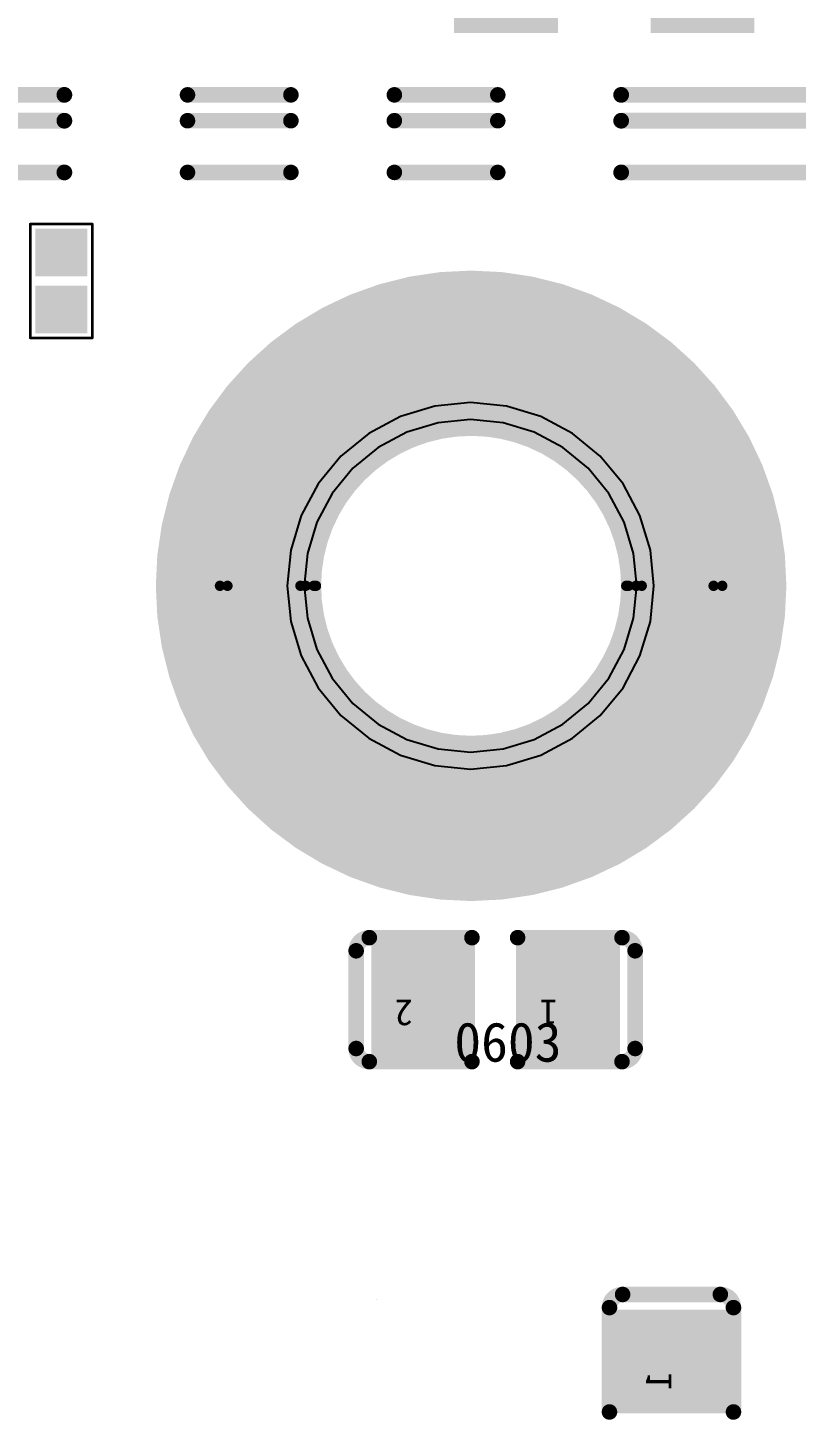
# Model space of a CAD drawing. Header units: millimetres. Extents: x 7.33 to 10.08, y 7.01 to 8.78.
# Drawn here: x 8.835 to 9.127, y 7.756 to 8.283 of the extents above; entities that cross this region are included whole.
import ezdxf

# ---------------------------------------------------------------- set-up
doc = ezdxf.new("R2010")
doc.units = ezdxf.units.MM
doc.header["$MEASUREMENT"] = 0
for name, color, linetype in [('BottomLayer', 5, 'Continuous'), ('BottomOverlay', 54, 'Continuous'), ('BottomPaste', 16, 'Continuous'), ('BottomSolder', 6, 'Continuous'), ('KeepOutLayer', 6, 'Continuous'), ('Mechanical1', 6, 'Continuous'), ('Mechanical16', 56, 'Continuous'), ('Mechanical20', 56, 'Continuous'), ('MidLayer4', 156, 'Continuous'), ('MidLayer5', 130, 'Continuous'), ('MidLayer6', 216, 'Continuous'), ('MultiLayer', 9, 'Continuous'), ('TopLayer', 1, 'Continuous'), ('TopOverlay', 2, 'Continuous'), ('TopPaste', 8, 'Continuous'), ('TopSolder', 216, 'Continuous')]:
    doc.layers.add(name, color=color, linetype=linetype)

# ---------------------------------------------------------------- blocks, each defined once
blk = doc.blocks.new('BGA153_13RX11R5X0R9_2L_B_15')
at = {"layer": 'BottomOverlay'}
for points, const_width in [([(-0.22638, -0.22638), (-0.10624, -0.22638)], 0.006), ([(-0.05937, -0.22638), (-0.02, -0.22638)], 0.00591), ([(0.01937, -0.22638), (0.05874, -0.22638)], 0.00591), ([(0.10571, -0.22638), (0.22638, -0.22638)], 0.006), ([(-0.22638, -0.23622), (-0.10624, -0.23622)], 0.006), ([(-0.05937, -0.23622), (-0.02, -0.23622)], 0.00591), ([(0.01937, -0.23622), (0.05874, -0.23622)], 0.00591), ([(0.10571, -0.23622), (0.22638, -0.23622)], 0.006), ([(-0.22638, -0.25591), (-0.10624, -0.25591)], 0.006), ([(-0.05937, -0.25591), (-0.02, -0.25591)], 0.00591), ([(0.01937, -0.25591), (0.05874, -0.25591)], 0.00591), ([(0.10571, -0.25591), (0.22638, -0.25591)], 0.006)]:
    blk.add_lwpolyline(points, dxfattribs=dict(at, const_width=const_width))
for points, const_width in [([(-0.10774, -0.22638, 1), (-0.10474, -0.22638, 1)], 0.003), ([(-0.06085, -0.22638, 1), (-0.05789, -0.22638, 1)], 0.00295), ([(-0.02148, -0.22638, 1), (-0.01852, -0.22638, 1)], 0.00295), ([(0.01789, -0.22638, 1), (0.02085, -0.22638, 1)], 0.00295), ([(0.05726, -0.22638, 1), (0.06022, -0.22638, 1)], 0.00295), ([(0.10421, -0.22638, 1), (0.10721, -0.22638, 1)], 0.003), ([(-0.10774, -0.23622, 1), (-0.10474, -0.23622, 1)], 0.003), ([(-0.06085, -0.23622, 1), (-0.05789, -0.23622, 1)], 0.00295), ([(-0.02148, -0.23622, 1), (-0.01852, -0.23622, 1)], 0.00295), ([(0.01789, -0.23622, 1), (0.02085, -0.23622, 1)], 0.00295), ([(0.05726, -0.23622, 1), (0.06022, -0.23622, 1)], 0.00295), ([(0.10421, -0.23622, 1), (0.10721, -0.23622, 1)], 0.003), ([(-0.10774, -0.25591, 1), (-0.10474, -0.25591, 1)], 0.003), ([(-0.06085, -0.25591, 1), (-0.05789, -0.25591, 1)], 0.00295), ([(-0.02148, -0.25591, 1), (-0.01852, -0.25591, 1)], 0.00295), ([(0.01789, -0.25591, 1), (0.02085, -0.25591, 1)], 0.00295), ([(0.05726, -0.25591, 1), (0.06022, -0.25591, 1)], 0.00295), ([(0.10421, -0.25591, 1), (0.10721, -0.25591, 1)], 0.003)]:
    blk.add_lwpolyline(points, format="xyb", close=True, dxfattribs=dict(at, const_width=const_width))
blk = doc.blocks.new('R0201_B_191')
at = {"layer": 'BottomLayer'}
for points in [[(-0.01792, -0.00788), (-0.00375, -0.00788), (-0.01792, 0.00787), (-0.00375, 0.00787)], [(0.00374, -0.00788), (0.01791, -0.00788), (0.00374, 0.00787), (0.01791, 0.00787)]]:
    blk.add_solid(points, dxfattribs=at)
at = {"layer": 'BottomOverlay', "const_width": 0.001}
for points in [[(-0.02166, 0.01182), (-0.02166, -0.01182)], [(-0.02166, 0.01182), (0.02166, 0.01182)], [(0.02166, 0.01182), (0.02166, -0.01182)], [(-0.02166, -0.01182), (0.02166, -0.01182)]]:
    blk.add_lwpolyline(points, dxfattribs=at)
at = {"layer": 'BottomOverlay', "const_width": 0.0005}
for points in [[(-0.02191, 0.01182, 1), (-0.02141, 0.01182, 1)], [(-0.02191, 0.01182, 1), (-0.02141, 0.01182, 1)], [(0.02141, 0.01182, 1), (0.02191, 0.01182, 1)], [(0.02141, 0.01182, 1), (0.02191, 0.01182, 1)], [(-0.02191, -0.01182, 1), (-0.02141, -0.01182, 1)], [(-0.02191, -0.01182, 1), (-0.02141, -0.01182, 1)], [(0.02141, -0.01182, 1), (0.02191, -0.01182, 1)], [(0.02141, -0.01182, 1), (0.02191, -0.01182, 1)]]:
    blk.add_lwpolyline(points, format="xyb", close=True, dxfattribs=at)
at = {"layer": 'BottomPaste'}
for points in [[(-0.01792, -0.00788), (-0.00375, -0.00788), (-0.01792, 0.00787), (-0.00375, 0.00787)], [(0.00374, -0.00788), (0.01791, -0.00788), (0.00374, 0.00787), (0.01791, 0.00787)]]:
    blk.add_solid(points, dxfattribs=at)
at = {"layer": 'BottomSolder'}
for points in [[(-0.01992, -0.00988), (-0.00175, -0.00988), (-0.01992, 0.00987), (-0.00175, 0.00987)], [(0.00174, -0.00988), (0.01991, -0.00988), (0.00174, 0.00987), (0.01991, 0.00987)]]:
    blk.add_solid(points, dxfattribs=at)
blk = doc.blocks.new('SOT23_212')
at = {"layer": 'Mechanical16', "const_width": 0.00606}
for points in [[(-0.06299, 0.03543), (-0.03, 0.03543)], [(-0.06299, -0.03557), (-0.06299, 0.03543)], [(0.03, 0.03543), (0.06299, 0.03543)], [(0.06299, -0.03557), (0.06299, 0.03543)], [(-0.00984, -0.03543), (0.00984, -0.03543)]]:
    blk.add_lwpolyline(points, dxfattribs=at)
at = {"layer": 'Mechanical16', "const_width": 0.00303}
for points in [[(-0.0645, 0.03543, 1), (-0.06147, 0.03543, 1)], [(-0.0645, 0.03543, 1), (-0.06147, 0.03543, 1)], [(-0.03151, 0.03543, 1), (-0.02849, 0.03543, 1)], [(0.02849, 0.03543, 1), (0.03151, 0.03543, 1)], [(0.06147, 0.03543, 1), (0.0645, 0.03543, 1)], [(0.06147, 0.03543, 1), (0.0645, 0.03543, 1)], [(-0.0645, -0.03557, 1), (-0.06147, -0.03557, 1)], [(-0.01135, -0.03543, 1), (-0.00832, -0.03543, 1)], [(0.00832, -0.03543, 1), (0.01135, -0.03543, 1)], [(0.06147, -0.03557, 1), (0.0645, -0.03557, 1)]]:
    blk.add_lwpolyline(points, format="xyb", close=True, dxfattribs=at)
at = {"layer": 'TopLayer'}
for points in [[(-0.01575, 0.02166), (0.01575, 0.02166), (-0.01575, 0.06497), (0.01575, 0.06497)], [(-0.05315, -0.06497), (-0.02165, -0.06497), (-0.05315, -0.02166), (-0.02165, -0.02166)], [(0.02165, -0.06497), (0.05315, -0.06497), (0.02165, -0.02166), (0.05315, -0.02166)]]:
    blk.add_solid(points, dxfattribs=at)
at = {"layer": 'TopOverlay', "const_width": 0.00606}
for points in [[(-0.06299, -0.03557), (-0.06299, 0.03543)], [(-0.06299, 0.03543), (-0.03, 0.03543)], [(0.03, 0.03543), (0.06299, 0.03543)], [(0.06299, -0.03557), (0.06299, 0.03543)], [(-0.00984, -0.03543), (0.00984, -0.03543)]]:
    blk.add_lwpolyline(points, dxfattribs=at)
at = {"layer": 'TopOverlay', "const_width": 0.00303}
for points in [[(-0.0645, 0.03543, 1), (-0.06147, 0.03543, 1)], [(-0.0645, 0.03543, 1), (-0.06147, 0.03543, 1)], [(-0.03151, 0.03543, 1), (-0.02849, 0.03543, 1)], [(0.02849, 0.03543, 1), (0.03151, 0.03543, 1)], [(0.06147, 0.03543, 1), (0.0645, 0.03543, 1)], [(0.06147, 0.03543, 1), (0.0645, 0.03543, 1)], [(-0.0645, -0.03557, 1), (-0.06147, -0.03557, 1)], [(-0.01135, -0.03543, 1), (-0.00832, -0.03543, 1)], [(0.00832, -0.03543, 1), (0.01135, -0.03543, 1)], [(0.06147, -0.03557, 1), (0.0645, -0.03557, 1)]]:
    blk.add_lwpolyline(points, format="xyb", close=True, dxfattribs=at)
at = {"layer": 'TopPaste'}
for points in [[(-0.01575, 0.02166), (0.01575, 0.02166), (-0.01575, 0.06497), (0.01575, 0.06497)], [(-0.05315, -0.06497), (-0.02165, -0.06497), (-0.05315, -0.02166), (-0.02165, -0.02166)], [(0.02165, -0.06497), (0.05315, -0.06497), (0.02165, -0.02166), (0.05315, -0.02166)]]:
    blk.add_solid(points, dxfattribs=at)
at = {"layer": 'TopSolder'}
for points in [[(-0.01975, 0.01766), (0.01975, 0.01766), (-0.01975, 0.06897), (0.01975, 0.06897)], [(-0.05715, -0.06897), (-0.01765, -0.06897), (-0.05715, -0.01766), (-0.01765, -0.01766)], [(0.01765, -0.06897), (0.05715, -0.06897), (0.01765, -0.01766), (0.05715, -0.01766)]]:
    blk.add_solid(points, dxfattribs=at)
blk = doc.blocks.new('C0603_B_512')
at = {"layer": 'BottomLayer'}
for points in [[(-0.01181, 0.01771), (-0.04331, 0.01771), (-0.01181, -0.01771), (-0.04331, -0.01771)], [(0.04331, 0.01771), (0.01181, 0.01771), (0.04331, -0.01771), (0.01181, -0.01771)]]:
    blk.add_solid(points, dxfattribs=at)
at = {"layer": 'BottomOverlay', "const_width": 0.00591}
for points in [[(-0.0531, 0.0186, -0.414214), (-0.0481, 0.0236)], [(0.0481, 0.0236, -0.414214), (0.0531, 0.0186)], [(-0.0481, -0.0236, -0.414214), (-0.0531, -0.0186)], [(0.0531, -0.0186, -0.414214), (0.0481, -0.0236)]]:
    blk.add_lwpolyline(points, format="xyb", dxfattribs=at)
for points in [[(-0.0481, 0.0236), (-0.00836, 0.0236)], [(0.00902, 0.0236), (0.0481, 0.0236)], [(-0.0531, 0.0186), (-0.0531, -0.0186)], [(0.0531, 0.0186), (0.0531, -0.0186)], [(-0.0481, -0.0236), (-0.00836, -0.0236)], [(0.00902, -0.0236), (0.0481, -0.0236)]]:
    blk.add_lwpolyline(points, dxfattribs=at)
at = {"layer": 'BottomOverlay', "const_width": 0.00296}
for points in [[(-0.04958, 0.0236, 1), (-0.04662, 0.0236, 1)], [(-0.04958, 0.0236, 1), (-0.04662, 0.0236, 1)], [(-0.00984, 0.0236, 1), (-0.00688, 0.0236, 1)], [(0.00754, 0.0236, 1), (0.0105, 0.0236, 1)], [(0.04662, 0.0236, 1), (0.04958, 0.0236, 1)], [(0.04662, 0.0236, 1), (0.04958, 0.0236, 1)], [(-0.05458, 0.0186, 1), (-0.05162, 0.0186, 1)], [(-0.05458, 0.0186, 1), (-0.05162, 0.0186, 1)], [(0.05162, 0.0186, 1), (0.05458, 0.0186, 1)], [(0.05162, 0.0186, 1), (0.05458, 0.0186, 1)], [(-0.05458, -0.0186, 1), (-0.05162, -0.0186, 1)], [(-0.05458, -0.0186, 1), (-0.05162, -0.0186, 1)], [(0.05162, -0.0186, 1), (0.05458, -0.0186, 1)], [(0.05162, -0.0186, 1), (0.05458, -0.0186, 1)], [(-0.04958, -0.0236, 1), (-0.04662, -0.0236, 1)], [(-0.04958, -0.0236, 1), (-0.04662, -0.0236, 1)], [(-0.00984, -0.0236, 1), (-0.00688, -0.0236, 1)], [(0.00754, -0.0236, 1), (0.0105, -0.0236, 1)], [(0.04662, -0.0236, 1), (0.04958, -0.0236, 1)], [(0.04662, -0.0236, 1), (0.04958, -0.0236, 1)]]:
    blk.add_lwpolyline(points, format="xyb", close=True, dxfattribs=at)
at = {"layer": 'BottomPaste'}
for points in [[(-0.01181, 0.01771), (-0.04331, 0.01771), (-0.01181, -0.01771), (-0.04331, -0.01771)], [(0.04331, 0.01771), (0.01181, 0.01771), (0.04331, -0.01771), (0.01181, -0.01771)]]:
    blk.add_solid(points, dxfattribs=at)
at = {"layer": 'BottomSolder'}
for points in [[(-0.00781, 0.02171), (-0.04731, 0.02171), (-0.00781, -0.02171), (-0.04731, -0.02171)], [(0.04731, 0.02171), (0.00781, 0.02171), (0.04731, -0.02171), (0.00781, -0.02171)]]:
    blk.add_solid(points, dxfattribs=at)
at = {"layer": 'Mechanical16', "const_width": 0.00591}
for points in [[(-0.0531, 0.0186, -0.414214), (-0.0481, 0.0236)], [(0.0481, 0.0236, -0.414214), (0.0531, 0.0186)], [(-0.0481, -0.0236, -0.414214), (-0.0531, -0.0186)], [(0.0531, -0.0186, -0.414214), (0.0481, -0.0236)]]:
    blk.add_lwpolyline(points, format="xyb", dxfattribs=at)
for points in [[(-0.0481, 0.0236), (-0.00836, 0.0236)], [(0.00902, 0.0236), (0.0481, 0.0236)], [(-0.0531, 0.0186), (-0.0531, -0.0186)], [(0.0531, 0.0186), (0.0531, -0.0186)], [(-0.0481, -0.0236), (-0.00836, -0.0236)], [(0.00902, -0.0236), (0.0481, -0.0236)]]:
    blk.add_lwpolyline(points, dxfattribs=at)
at = {"layer": 'Mechanical16', "const_width": 0.00296}
for points in [[(-0.04958, 0.0236, 1), (-0.04662, 0.0236, 1)], [(-0.04958, 0.0236, 1), (-0.04662, 0.0236, 1)], [(-0.00984, 0.0236, 1), (-0.00688, 0.0236, 1)], [(0.00754, 0.0236, 1), (0.0105, 0.0236, 1)], [(0.04662, 0.0236, 1), (0.04958, 0.0236, 1)], [(0.04662, 0.0236, 1), (0.04958, 0.0236, 1)], [(-0.05458, 0.0186, 1), (-0.05162, 0.0186, 1)], [(-0.05458, 0.0186, 1), (-0.05162, 0.0186, 1)], [(0.05162, 0.0186, 1), (0.05458, 0.0186, 1)], [(0.05162, 0.0186, 1), (0.05458, 0.0186, 1)], [(-0.05458, -0.0186, 1), (-0.05162, -0.0186, 1)], [(-0.05458, -0.0186, 1), (-0.05162, -0.0186, 1)], [(0.05162, -0.0186, 1), (0.05458, -0.0186, 1)], [(0.05162, -0.0186, 1), (0.05458, -0.0186, 1)], [(-0.04958, -0.0236, 1), (-0.04662, -0.0236, 1)], [(-0.04958, -0.0236, 1), (-0.04662, -0.0236, 1)], [(-0.00984, -0.0236, 1), (-0.00688, -0.0236, 1)], [(0.00754, -0.0236, 1), (0.0105, -0.0236, 1)], [(0.04662, -0.0236, 1), (0.04958, -0.0236, 1)], [(0.04662, -0.0236, 1), (0.04958, -0.0236, 1)]]:
    blk.add_lwpolyline(points, format="xyb", close=True, dxfattribs=at)
at = {"layer": 'Mechanical20', "text_generation_flag": 2}
for s, p in [('1', (-0.02356, 0)), ('2', (0.03156, 0))]:
    blk.add_text(s, height=0.01, rotation=180, dxfattribs=at).set_placement(p)
blk = doc.blocks.new('C0603_521')
at = {"layer": 'Mechanical16', "const_width": 0.00591}
for points in [[(-0.0531, 0.0186, -0.414214), (-0.0481, 0.0236)], [(0.0481, 0.0236, -0.414214), (0.0531, 0.0186)], [(-0.0481, -0.0236, -0.414214), (-0.0531, -0.0186)], [(0.0531, -0.0186, -0.414214), (0.0481, -0.0236)]]:
    blk.add_lwpolyline(points, format="xyb", dxfattribs=at)
for points in [[(-0.00836, 0.0236), (-0.0481, 0.0236)], [(0.0481, 0.0236), (0.00902, 0.0236)], [(-0.0531, 0.0186), (-0.0531, -0.0186)], [(0.0531, 0.0186), (0.0531, -0.0186)], [(-0.00836, -0.0236), (-0.0481, -0.0236)], [(0.0481, -0.0236), (0.00902, -0.0236)]]:
    blk.add_lwpolyline(points, dxfattribs=at)
at = {"layer": 'Mechanical16', "const_width": 0.00296}
for points in [[(-0.04958, 0.0236, 1), (-0.04662, 0.0236, 1)], [(-0.04958, 0.0236, 1), (-0.04662, 0.0236, 1)], [(-0.00984, 0.0236, 1), (-0.00688, 0.0236, 1)], [(0.00754, 0.0236, 1), (0.0105, 0.0236, 1)], [(0.04662, 0.0236, 1), (0.04958, 0.0236, 1)], [(0.04662, 0.0236, 1), (0.04958, 0.0236, 1)], [(-0.05458, 0.0186, 1), (-0.05162, 0.0186, 1)], [(-0.05458, 0.0186, 1), (-0.05162, 0.0186, 1)], [(0.05162, 0.0186, 1), (0.05458, 0.0186, 1)], [(0.05162, 0.0186, 1), (0.05458, 0.0186, 1)], [(-0.05458, -0.0186, 1), (-0.05162, -0.0186, 1)], [(-0.05458, -0.0186, 1), (-0.05162, -0.0186, 1)], [(0.05162, -0.0186, 1), (0.05458, -0.0186, 1)], [(0.05162, -0.0186, 1), (0.05458, -0.0186, 1)], [(-0.04958, -0.0236, 1), (-0.04662, -0.0236, 1)], [(-0.04958, -0.0236, 1), (-0.04662, -0.0236, 1)], [(-0.00984, -0.0236, 1), (-0.00688, -0.0236, 1)], [(0.00754, -0.0236, 1), (0.0105, -0.0236, 1)], [(0.04662, -0.0236, 1), (0.04958, -0.0236, 1)], [(0.04662, -0.0236, 1), (0.04958, -0.0236, 1)]]:
    blk.add_lwpolyline(points, format="xyb", close=True, dxfattribs=at)
at = {"layer": 'TopLayer'}
for points in [[(-0.01181, 0.01771), (-0.04331, 0.01771), (-0.01181, -0.01771), (-0.04331, -0.01771)], [(0.04331, 0.01771), (0.01181, 0.01771), (0.04331, -0.01771), (0.01181, -0.01771)]]:
    blk.add_solid(points, dxfattribs=at)
at = {"layer": 'TopOverlay', "const_width": 0.00591}
for points in [[(-0.0531, 0.0186, -0.414214), (-0.0481, 0.0236)], [(0.0481, 0.0236, -0.414214), (0.0531, 0.0186)], [(-0.0481, -0.0236, -0.414214), (-0.0531, -0.0186)], [(0.0531, -0.0186, -0.414214), (0.0481, -0.0236)]]:
    blk.add_lwpolyline(points, format="xyb", dxfattribs=at)
for points in [[(-0.00836, 0.0236), (-0.0481, 0.0236)], [(0.0481, 0.0236), (0.00902, 0.0236)], [(-0.0531, 0.0186), (-0.0531, -0.0186)], [(0.0531, 0.0186), (0.0531, -0.0186)], [(-0.00836, -0.0236), (-0.0481, -0.0236)], [(0.0481, -0.0236), (0.00902, -0.0236)]]:
    blk.add_lwpolyline(points, dxfattribs=at)
at = {"layer": 'TopOverlay', "const_width": 0.00296}
for points in [[(-0.04958, 0.0236, 1), (-0.04662, 0.0236, 1)], [(-0.04958, 0.0236, 1), (-0.04662, 0.0236, 1)], [(-0.00984, 0.0236, 1), (-0.00688, 0.0236, 1)], [(0.00754, 0.0236, 1), (0.0105, 0.0236, 1)], [(0.04662, 0.0236, 1), (0.04958, 0.0236, 1)], [(0.04662, 0.0236, 1), (0.04958, 0.0236, 1)], [(-0.05458, 0.0186, 1), (-0.05162, 0.0186, 1)], [(-0.05458, 0.0186, 1), (-0.05162, 0.0186, 1)], [(0.05162, 0.0186, 1), (0.05458, 0.0186, 1)], [(0.05162, 0.0186, 1), (0.05458, 0.0186, 1)], [(-0.05458, -0.0186, 1), (-0.05162, -0.0186, 1)], [(-0.05458, -0.0186, 1), (-0.05162, -0.0186, 1)], [(0.05162, -0.0186, 1), (0.05458, -0.0186, 1)], [(0.05162, -0.0186, 1), (0.05458, -0.0186, 1)], [(-0.04958, -0.0236, 1), (-0.04662, -0.0236, 1)], [(-0.04958, -0.0236, 1), (-0.04662, -0.0236, 1)], [(-0.00984, -0.0236, 1), (-0.00688, -0.0236, 1)], [(0.00754, -0.0236, 1), (0.0105, -0.0236, 1)], [(0.04662, -0.0236, 1), (0.04958, -0.0236, 1)], [(0.04662, -0.0236, 1), (0.04958, -0.0236, 1)]]:
    blk.add_lwpolyline(points, format="xyb", close=True, dxfattribs=at)
at = {"layer": 'TopPaste'}
for points in [[(-0.01181, 0.01771), (-0.04331, 0.01771), (-0.01181, -0.01771), (-0.04331, -0.01771)], [(0.04331, 0.01771), (0.01181, 0.01771), (0.04331, -0.01771), (0.01181, -0.01771)]]:
    blk.add_solid(points, dxfattribs=at)
at = {"layer": 'TopSolder'}
for points in [[(-0.00781, 0.02171), (-0.04731, 0.02171), (-0.00781, -0.02171), (-0.04731, -0.02171)], [(0.04731, 0.02171), (0.00781, 0.02171), (0.04731, -0.02171), (0.00781, -0.02171)]]:
    blk.add_solid(points, dxfattribs=at)
at = {"layer": 'Mechanical20'}
for s, p in [('1', (-0.02356, 0)), ('2', (0.03156, 0))]:
    blk.add_text(s, height=0.01, dxfattribs=at).set_placement(p)

msp = doc.modelspace()

# ---------------------------------------------------------------- linework, layer by layer
at = {"layer": 'BottomOverlay'}
for points, const_width in [([(9.09613, 8.07003, 1), (8.91109, 8.07003, 1)], 0.055), ([(9.09921, 8.07003, 1), (8.908, 8.07003, 1)], 0.00394), ([(9.09592, 8.07003, 1), (8.91088, 8.07003, 1)], 0.00394), ([(9.06857, 8.07003, 1), (8.93865, 8.07003, 1)], 0.00394), ([(9.0666, 8.07003, 1), (8.94061, 8.07003, 1)], 0.00394), ([(9.0635, 8.07003, 1), (8.94371, 8.07003, 1)], 0.00394), ([(9.06266, 8.07003, 1), (8.94455, 8.07003, 1)], 0.00394), ([(8.89734, 8.07003, 1), (8.92484, 8.07003, 1)], 0.0275), ([(9.08238, 8.07003, 1), (9.10988, 8.07003, 1)], 0.0275), ([(8.90702, 8.07003, 1), (8.90899, 8.07003, 1)], 0.00197), ([(8.90989, 8.07003, 1), (8.91186, 8.07003, 1)], 0.00197), ([(8.93766, 8.07003, 1), (8.93963, 8.07003, 1)], 0.00197), ([(8.93963, 8.07003, 1), (8.9416, 8.07003, 1)], 0.00197), ([(8.94273, 8.07003, 1), (8.9447, 8.07003, 1)], 0.00197), ([(8.94357, 8.07003, 1), (8.94554, 8.07003, 1)], 0.00197), ([(9.06168, 8.07003, 1), (9.06365, 8.07003, 1)], 0.00197), ([(9.06252, 8.07003, 1), (9.06449, 8.07003, 1)], 0.00197), ([(9.06562, 8.07003, 1), (9.06758, 8.07003, 1)], 0.00197), ([(9.06758, 8.07003, 1), (9.06955, 8.07003, 1)], 0.00197), ([(9.09493, 8.07003, 1), (9.0969, 8.07003, 1)], 0.00197), ([(9.09823, 8.07003, 1), (9.1002, 8.07003, 1)], 0.00197)]:
    msp.add_lwpolyline(points, format="xyb", close=True, dxfattribs=dict(at, const_width=const_width))
at = {"layer": 'KeepOutLayer'}
for points, const_width in [([(9.06639, 8.07003, 1), (8.94041, 8.07003, 1)], 0.00394), ([(8.93942, 8.07003, 1), (8.94139, 8.07003, 1)], 0.00197), ([(9.06541, 8.07003, 1), (9.06738, 8.07003, 1)], 0.00197)]:
    msp.add_lwpolyline(points, format="xyb", close=True, dxfattribs=dict(at, const_width=const_width))
at = {"layer": 'MidLayer4'}
msp.add_line((8.96768, 7.7983), (8.96768, 7.7983), dxfattribs=at)
msp.add_line((8.96768, 7.7983), (8.96768, 7.7983), dxfattribs=at)
msp.add_line((8.96768, 7.7983), (8.96768, 7.7983), dxfattribs=at)
msp.add_line((8.96768, 7.7983), (8.96768, 7.7983), dxfattribs=at)
msp.add_line((8.96768, 7.7983), (8.96768, 7.7983), dxfattribs=at)
msp.add_line((8.96768, 7.7983), (8.96768, 7.7983), dxfattribs=at)
msp.add_line((8.96768, 7.7983), (8.96768, 7.7983), dxfattribs=at)
msp.add_line((8.96768, 7.7983), (8.96768, 7.7983), dxfattribs=at)
msp.add_line((8.96768, 7.7983), (8.96768, 7.7983), dxfattribs=at)
msp.add_line((8.96768, 7.7983), (8.96768, 7.7983), dxfattribs=at)
msp.add_line((8.96768, 7.7983), (8.96768, 7.7983), dxfattribs=at)
msp.add_line((8.96768, 7.7983), (8.96768, 7.7983), dxfattribs=at)
msp.add_line((8.96768, 7.7983), (8.96768, 7.7983), dxfattribs=at)
msp.add_line((8.96768, 7.7983), (8.96768, 7.7983), dxfattribs=at)
msp.add_line((8.96768, 7.7983), (8.96768, 7.7983), dxfattribs=at)
msp.add_line((8.96768, 7.7983), (8.96768, 7.7983), dxfattribs=at)
msp.add_line((8.96768, 7.7983), (8.96768, 7.7983), dxfattribs=at)
msp.add_line((8.96768, 7.7983), (8.96768, 7.7983), dxfattribs=at)
msp.add_line((8.96768, 7.7983), (8.96768, 7.7983), dxfattribs=at)
msp.add_line((8.96768, 7.7983), (8.96768, 7.7983), dxfattribs=at)
msp.add_line((8.96768, 7.7983), (8.96768, 7.7983), dxfattribs=at)
msp.add_line((8.96768, 7.7983), (8.96768, 7.7983), dxfattribs=at)
msp.add_line((8.96768, 7.7983), (8.96768, 7.7983), dxfattribs=at)
msp.add_line((8.96768, 7.7983), (8.96768, 7.7983), dxfattribs=at)
msp.add_line((8.96768, 7.7983), (8.96768, 7.7983), dxfattribs=at)
msp.add_line((8.96768, 7.7983), (8.96768, 7.7983), dxfattribs=at)
msp.add_line((8.96768, 7.7983), (8.96768, 7.7983), dxfattribs=at)
msp.add_line((8.96768, 7.7983), (8.96768, 7.7983), dxfattribs=at)
msp.add_line((8.96768, 7.7983), (8.96768, 7.7983), dxfattribs=at)
msp.add_line((8.96768, 7.7983), (8.96768, 7.7983), dxfattribs=at)
msp.add_line((8.96768, 7.7983), (8.96768, 7.7983), dxfattribs=at)
msp.add_line((8.96768, 7.7983), (8.96768, 7.7983), dxfattribs=at)
msp.add_line((8.96768, 7.7983), (8.96768, 7.7983), dxfattribs=at)
msp.add_line((8.96768, 7.7983), (8.96768, 7.7983), dxfattribs=at)
msp.add_line((8.96768, 7.7983), (8.96768, 7.7983), dxfattribs=at)
msp.add_line((8.96768, 7.7983), (8.96768, 7.7983), dxfattribs=at)
msp.add_line((8.96768, 7.7983), (8.96768, 7.7983), dxfattribs=at)
msp.add_line((8.96768, 7.7983), (8.96768, 7.7983), dxfattribs=at)
msp.add_line((8.96768, 7.7983), (8.96768, 7.7983), dxfattribs=at)
msp.add_line((8.96768, 7.7983), (8.96768, 7.7983), dxfattribs=at)
msp.add_line((8.96768, 7.7983), (8.96768, 7.7983), dxfattribs=at)
msp.add_line((8.96768, 7.7983), (8.96768, 7.7983), dxfattribs=at)
msp.add_line((8.96768, 7.7983), (8.96768, 7.7983), dxfattribs=at)
msp.add_line((8.96768, 7.7983), (8.96768, 7.7983), dxfattribs=at)
msp.add_line((8.96768, 7.7983), (8.96768, 7.7983), dxfattribs=at)
msp.add_line((8.96768, 7.7983), (8.96768, 7.7983), dxfattribs=at)
msp.add_line((8.96768, 7.7983), (8.96768, 7.7983), dxfattribs=at)
msp.add_line((8.96768, 7.7983), (8.96768, 7.7983), dxfattribs=at)
msp.add_line((8.96768, 7.7983), (8.96768, 7.7983), dxfattribs=at)
msp.add_line((8.96768, 7.7983), (8.96768, 7.7983), dxfattribs=at)
msp.add_line((8.96768, 7.7983), (8.96768, 7.7983), dxfattribs=at)
msp.add_line((8.96768, 7.7983), (8.96768, 7.7983), dxfattribs=at)
msp.add_line((8.96768, 7.7983), (8.96768, 7.7983), dxfattribs=at)
msp.add_line((8.96768, 7.7983), (8.96768, 7.7983), dxfattribs=at)
msp.add_line((8.96768, 7.7983), (8.96768, 7.7983), dxfattribs=at)
msp.add_line((8.96768, 7.7983), (8.96768, 7.7983), dxfattribs=at)
msp.add_line((8.96768, 7.7983), (8.96768, 7.7983), dxfattribs=at)
msp.add_line((8.96768, 7.7983), (8.96768, 7.7983), dxfattribs=at)
msp.add_line((8.96768, 7.7983), (8.96768, 7.7983), dxfattribs=at)
msp.add_line((8.96768, 7.7983), (8.96768, 7.7983), dxfattribs=at)
msp.add_line((8.96768, 7.7983), (8.96768, 7.7983), dxfattribs=at)
msp.add_line((8.96768, 7.7983), (8.96768, 7.7983), dxfattribs=at)
msp.add_line((8.96768, 7.7983), (8.96768, 7.7983), dxfattribs=at)
msp.add_line((8.96768, 7.7983), (8.96768, 7.7983), dxfattribs=at)
msp.add_line((8.96768, 7.7983), (8.96768, 7.7983), dxfattribs=at)
msp.add_line((8.96768, 7.7983), (8.96768, 7.7983), dxfattribs=at)
msp.add_line((8.96768, 7.7983), (8.96768, 7.7983), dxfattribs=at)
msp.add_line((8.96768, 7.7983), (8.96768, 7.7983), dxfattribs=at)
msp.add_line((8.96768, 7.7983), (8.96768, 7.7983), dxfattribs=at)
msp.add_line((8.96768, 7.7983), (8.96768, 7.7983), dxfattribs=at)
msp.add_line((8.96768, 7.7983), (8.96768, 7.7983), dxfattribs=at)
msp.add_line((8.96768, 7.7983), (8.96768, 7.7983), dxfattribs=at)
msp.add_line((8.96768, 7.7983), (8.96768, 7.7983), dxfattribs=at)
msp.add_line((8.96768, 7.7983), (8.96768, 7.7983), dxfattribs=at)
msp.add_line((8.96768, 7.7983), (8.96768, 7.7983), dxfattribs=at)
msp.add_line((8.96768, 7.7983), (8.96768, 7.7983), dxfattribs=at)
msp.add_line((8.96768, 7.7983), (8.96768, 7.7983), dxfattribs=at)
msp.add_line((8.96768, 7.7983), (8.96768, 7.7983), dxfattribs=at)
msp.add_line((8.96768, 7.7983), (8.96768, 7.7983), dxfattribs=at)
msp.add_line((8.96768, 7.7983), (8.96768, 7.7983), dxfattribs=at)
msp.add_line((8.96768, 7.7983), (8.96768, 7.7983), dxfattribs=at)
msp.add_line((8.96768, 7.7983), (8.96768, 7.7983), dxfattribs=at)
msp.add_line((8.96768, 7.7983), (8.96768, 7.7983), dxfattribs=at)
msp.add_line((8.96768, 7.7983), (8.96768, 7.7983), dxfattribs=at)
msp.add_line((8.96768, 7.7983), (8.96768, 7.7983), dxfattribs=at)
msp.add_line((8.96768, 7.7983), (8.96768, 7.7983), dxfattribs=at)
msp.add_line((8.96768, 7.7983), (8.96768, 7.7983), dxfattribs=at)
msp.add_line((8.96768, 7.7983), (8.96768, 7.7983), dxfattribs=at)
msp.add_line((8.96768, 7.7983), (8.96768, 7.7983), dxfattribs=at)
msp.add_line((8.96768, 7.7983), (8.96768, 7.7983), dxfattribs=at)
msp.add_line((8.96768, 7.7983), (8.96768, 7.7983), dxfattribs=at)
msp.add_line((8.96768, 7.7983), (8.96768, 7.7983), dxfattribs=at)
msp.add_line((8.96768, 7.7983), (8.96768, 7.7983), dxfattribs=at)
msp.add_line((8.96768, 7.7983), (8.96768, 7.7983), dxfattribs=at)
msp.add_line((8.96768, 7.7983), (8.96768, 7.7983), dxfattribs=at)
msp.add_line((8.96768, 7.7983), (8.96768, 7.7983), dxfattribs=at)
msp.add_line((8.96768, 7.7983), (8.96768, 7.7983), dxfattribs=at)
msp.add_line((8.96768, 7.7983), (8.96768, 7.7983), dxfattribs=at)
msp.add_line((8.96768, 7.7983), (8.96768, 7.7983), dxfattribs=at)
msp.add_line((8.96768, 7.7983), (8.96768, 7.7983), dxfattribs=at)
msp.add_line((8.96768, 7.7983), (8.96768, 7.7983), dxfattribs=at)
msp.add_line((8.96768, 7.7983), (8.96768, 7.7983), dxfattribs=at)
msp.add_line((8.96768, 7.7983), (8.96768, 7.7983), dxfattribs=at)
msp.add_line((8.96768, 7.7983), (8.96768, 7.7983), dxfattribs=at)
msp.add_line((8.96768, 7.7983), (8.96768, 7.7983), dxfattribs=at)
msp.add_line((8.96768, 7.7983), (8.96768, 7.7983), dxfattribs=at)
msp.add_line((8.96768, 7.7983), (8.96768, 7.7983), dxfattribs=at)
msp.add_line((8.96768, 7.7983), (8.96768, 7.7983), dxfattribs=at)
msp.add_line((8.96768, 7.7983), (8.96768, 7.7983), dxfattribs=at)
msp.add_line((8.96768, 7.7983), (8.96768, 7.7983), dxfattribs=at)
msp.add_line((8.96768, 7.7983), (8.96768, 7.7983), dxfattribs=at)
msp.add_line((8.96768, 7.7983), (8.96768, 7.7983), dxfattribs=at)
msp.add_line((8.96768, 7.7983), (8.96768, 7.7983), dxfattribs=at)
msp.add_line((8.96768, 7.7983), (8.96768, 7.7983), dxfattribs=at)
msp.add_line((8.96768, 7.7983), (8.96768, 7.7983), dxfattribs=at)
msp.add_line((8.96768, 7.7983), (8.96768, 7.7983), dxfattribs=at)
msp.add_line((8.96768, 7.7983), (8.96768, 7.7983), dxfattribs=at)
msp.add_line((8.96768, 7.7983), (8.96768, 7.7983), dxfattribs=at)
msp.add_line((8.96768, 7.7983), (8.96768, 7.7983), dxfattribs=at)
msp.add_line((8.96768, 7.7983), (8.96768, 7.7983), dxfattribs=at)
at = {"layer": 'MidLayer5'}
for p, q in [((9.0034, 8.13982), (8.98978, 8.13848)), ((9.01702, 8.13848), (9.0034, 8.13982)), ((8.97669, 8.13451), (8.96462, 8.12806)), ((8.98978, 8.13848), (8.97669, 8.13451)), ((9.03011, 8.13451), (9.01702, 8.13848)), ((9.04218, 8.12806), (9.03011, 8.13451)), ((8.96462, 8.12806), (8.95405, 8.11938)), ((9.05275, 8.11938), (9.04218, 8.12806)), ((8.95405, 8.11938), (8.94536, 8.1088)), ((9.06143, 8.1088), (9.05275, 8.11938)), ((8.94536, 8.1088), (8.93891, 8.09674)), ((9.06788, 8.09674), (9.06143, 8.1088)), ((8.93891, 8.09674), (8.93494, 8.08364)), ((9.07185, 8.08364), (9.06788, 8.09674)), ((8.93494, 8.08364), (8.9336, 8.07003)), ((9.0732, 8.07003), (9.07185, 8.08364)), ((8.9336, 8.07003), (8.93494, 8.05641)), ((9.07185, 8.05641), (9.0732, 8.07003)), ((8.93494, 8.05641), (8.93891, 8.04332)), ((9.06788, 8.04332), (9.07185, 8.05641)), ((8.93891, 8.04332), (8.94536, 8.03125)), ((9.06143, 8.03125), (9.06788, 8.04332)), ((8.94536, 8.03125), (8.95405, 8.02067)), ((9.05275, 8.02067), (9.06143, 8.03125)), ((8.95405, 8.02067), (8.96462, 8.01199)), ((9.04218, 8.01199), (9.05275, 8.02067)), ((8.96462, 8.01199), (8.97669, 8.00554)), ((9.03011, 8.00554), (9.04218, 8.01199)), ((8.97669, 8.00554), (8.98978, 8.00157)), ((9.01702, 8.00157), (9.03011, 8.00554)), ((8.98978, 8.00157), (9.0034, 8.00023)), ((9.0034, 8.00023), (9.01702, 8.00157))]:
    msp.add_line(p, q, dxfattribs=at)
at = {"layer": 'MidLayer6'}
for p, q in [((9.0034, 8.13982), (8.98978, 8.13848)), ((9.01702, 8.13848), (9.0034, 8.13982)), ((8.97669, 8.13451), (8.96462, 8.12806)), ((8.98978, 8.13848), (8.97669, 8.13451)), ((9.03011, 8.13451), (9.01702, 8.13848)), ((9.04218, 8.12806), (9.03011, 8.13451)), ((8.96462, 8.12806), (8.95405, 8.11938)), ((9.05275, 8.11938), (9.04218, 8.12806)), ((8.95405, 8.11938), (8.94536, 8.1088)), ((9.06143, 8.1088), (9.05275, 8.11938)), ((8.94536, 8.1088), (8.93891, 8.09674)), ((9.06788, 8.09674), (9.06143, 8.1088)), ((8.93891, 8.09674), (8.93494, 8.08364)), ((9.07185, 8.08364), (9.06788, 8.09674)), ((8.93494, 8.08364), (8.9336, 8.07003)), ((9.0732, 8.07003), (9.07185, 8.08364)), ((8.9336, 8.07003), (8.93494, 8.05641)), ((9.07185, 8.05641), (9.0732, 8.07003)), ((8.93494, 8.05641), (8.93891, 8.04332)), ((9.06788, 8.04332), (9.07185, 8.05641)), ((8.93891, 8.04332), (8.94536, 8.03125)), ((9.06143, 8.03125), (9.06788, 8.04332)), ((8.94536, 8.03125), (8.95405, 8.02067)), ((9.05275, 8.02067), (9.06143, 8.03125)), ((8.95405, 8.02067), (8.96462, 8.01199)), ((9.04218, 8.01199), (9.05275, 8.02067)), ((8.96462, 8.01199), (8.97669, 8.00554)), ((9.03011, 8.00554), (9.04218, 8.01199)), ((8.97669, 8.00554), (8.98978, 8.00157)), ((9.01702, 8.00157), (9.03011, 8.00554)), ((8.98978, 8.00157), (9.0034, 8.00023)), ((9.0034, 8.00023), (9.01702, 8.00157))]:
    msp.add_line(p, q, dxfattribs=at)
at = {"layer": 'MultiLayer'}
for p, q in [((8.97918, 8.1285), (8.96823, 8.12265)), ((8.99105, 8.13211), (8.97918, 8.1285)), ((9.0034, 8.13332), (8.99105, 8.13211)), ((9.01575, 8.13211), (9.0034, 8.13332)), ((9.0034, 8.13332), (9.0034, 8.13332)), ((9.02762, 8.1285), (9.01575, 8.13211)), ((9.03856, 8.12265), (9.02762, 8.1285)), ((8.96823, 8.12265), (8.95864, 8.11478)), ((9.04816, 8.11478), (9.03856, 8.12265)), ((8.95864, 8.11478), (8.95077, 8.10519)), ((9.05603, 8.10519), (9.04816, 8.11478)), ((8.95077, 8.10519), (8.94492, 8.09425)), ((9.06188, 8.09425), (9.05603, 8.10519)), ((8.94492, 8.09425), (8.94132, 8.08237)), ((9.06548, 8.08237), (9.06188, 8.09425)), ((8.94132, 8.08237), (8.9401, 8.07003)), ((9.0667, 8.07003), (9.06548, 8.08237)), ((8.9401, 8.07003), (8.9401, 8.07003)), ((8.9401, 8.07003), (8.94132, 8.05768)), ((9.06548, 8.05768), (9.0667, 8.07003)), ((9.0667, 8.07003), (9.0667, 8.07003)), ((8.94132, 8.05768), (8.94492, 8.0458)), ((9.06188, 8.0458), (9.06548, 8.05768)), ((8.94492, 8.0458), (8.95077, 8.03486)), ((9.05603, 8.03486), (9.06188, 8.0458)), ((8.95077, 8.03486), (8.95864, 8.02527)), ((9.04816, 8.02527), (9.05603, 8.03486)), ((8.95864, 8.02527), (8.96823, 8.0174)), ((9.03856, 8.0174), (9.04816, 8.02527)), ((8.96823, 8.0174), (8.97918, 8.01155)), ((9.02762, 8.01155), (9.03856, 8.0174)), ((8.97918, 8.01155), (8.99105, 8.00794)), ((8.99105, 8.00794), (9.0034, 8.00673)), ((9.0034, 8.00673), (9.01575, 8.00794)), ((9.01575, 8.00794), (9.02762, 8.01155)), ((9.0034, 8.00673), (9.0034, 8.00673))]:
    msp.add_line(p, q, dxfattribs=at)

# ---------------------------------------------------------------- block references
for name, p in [('BGA153_13RX11R5X0R9_2L_B_15', (8.95502, 8.48333)), ('SOT23_212', (9.05429, 8.34948))]:
    msp.add_blockref(name, p)
for name, p, rotation in [('R0201_B_191', (8.8476, 8.18609), 270), ('C0603_521', (9.01295, 7.91247), 180), ('C0603_B_512', (9.07988, 7.74712), 270)]:
    msp.add_blockref(name, p, dxfattribs=dict(rotation=rotation))

# ---------------------------------------------------------------- texts
at = {"layer": 'Mechanical1'}
msp.add_text('0603', height=0.015, rotation=360, dxfattribs=at).set_placement((8.99721, 7.88885))

doc.saveas('drawing.dxf')
